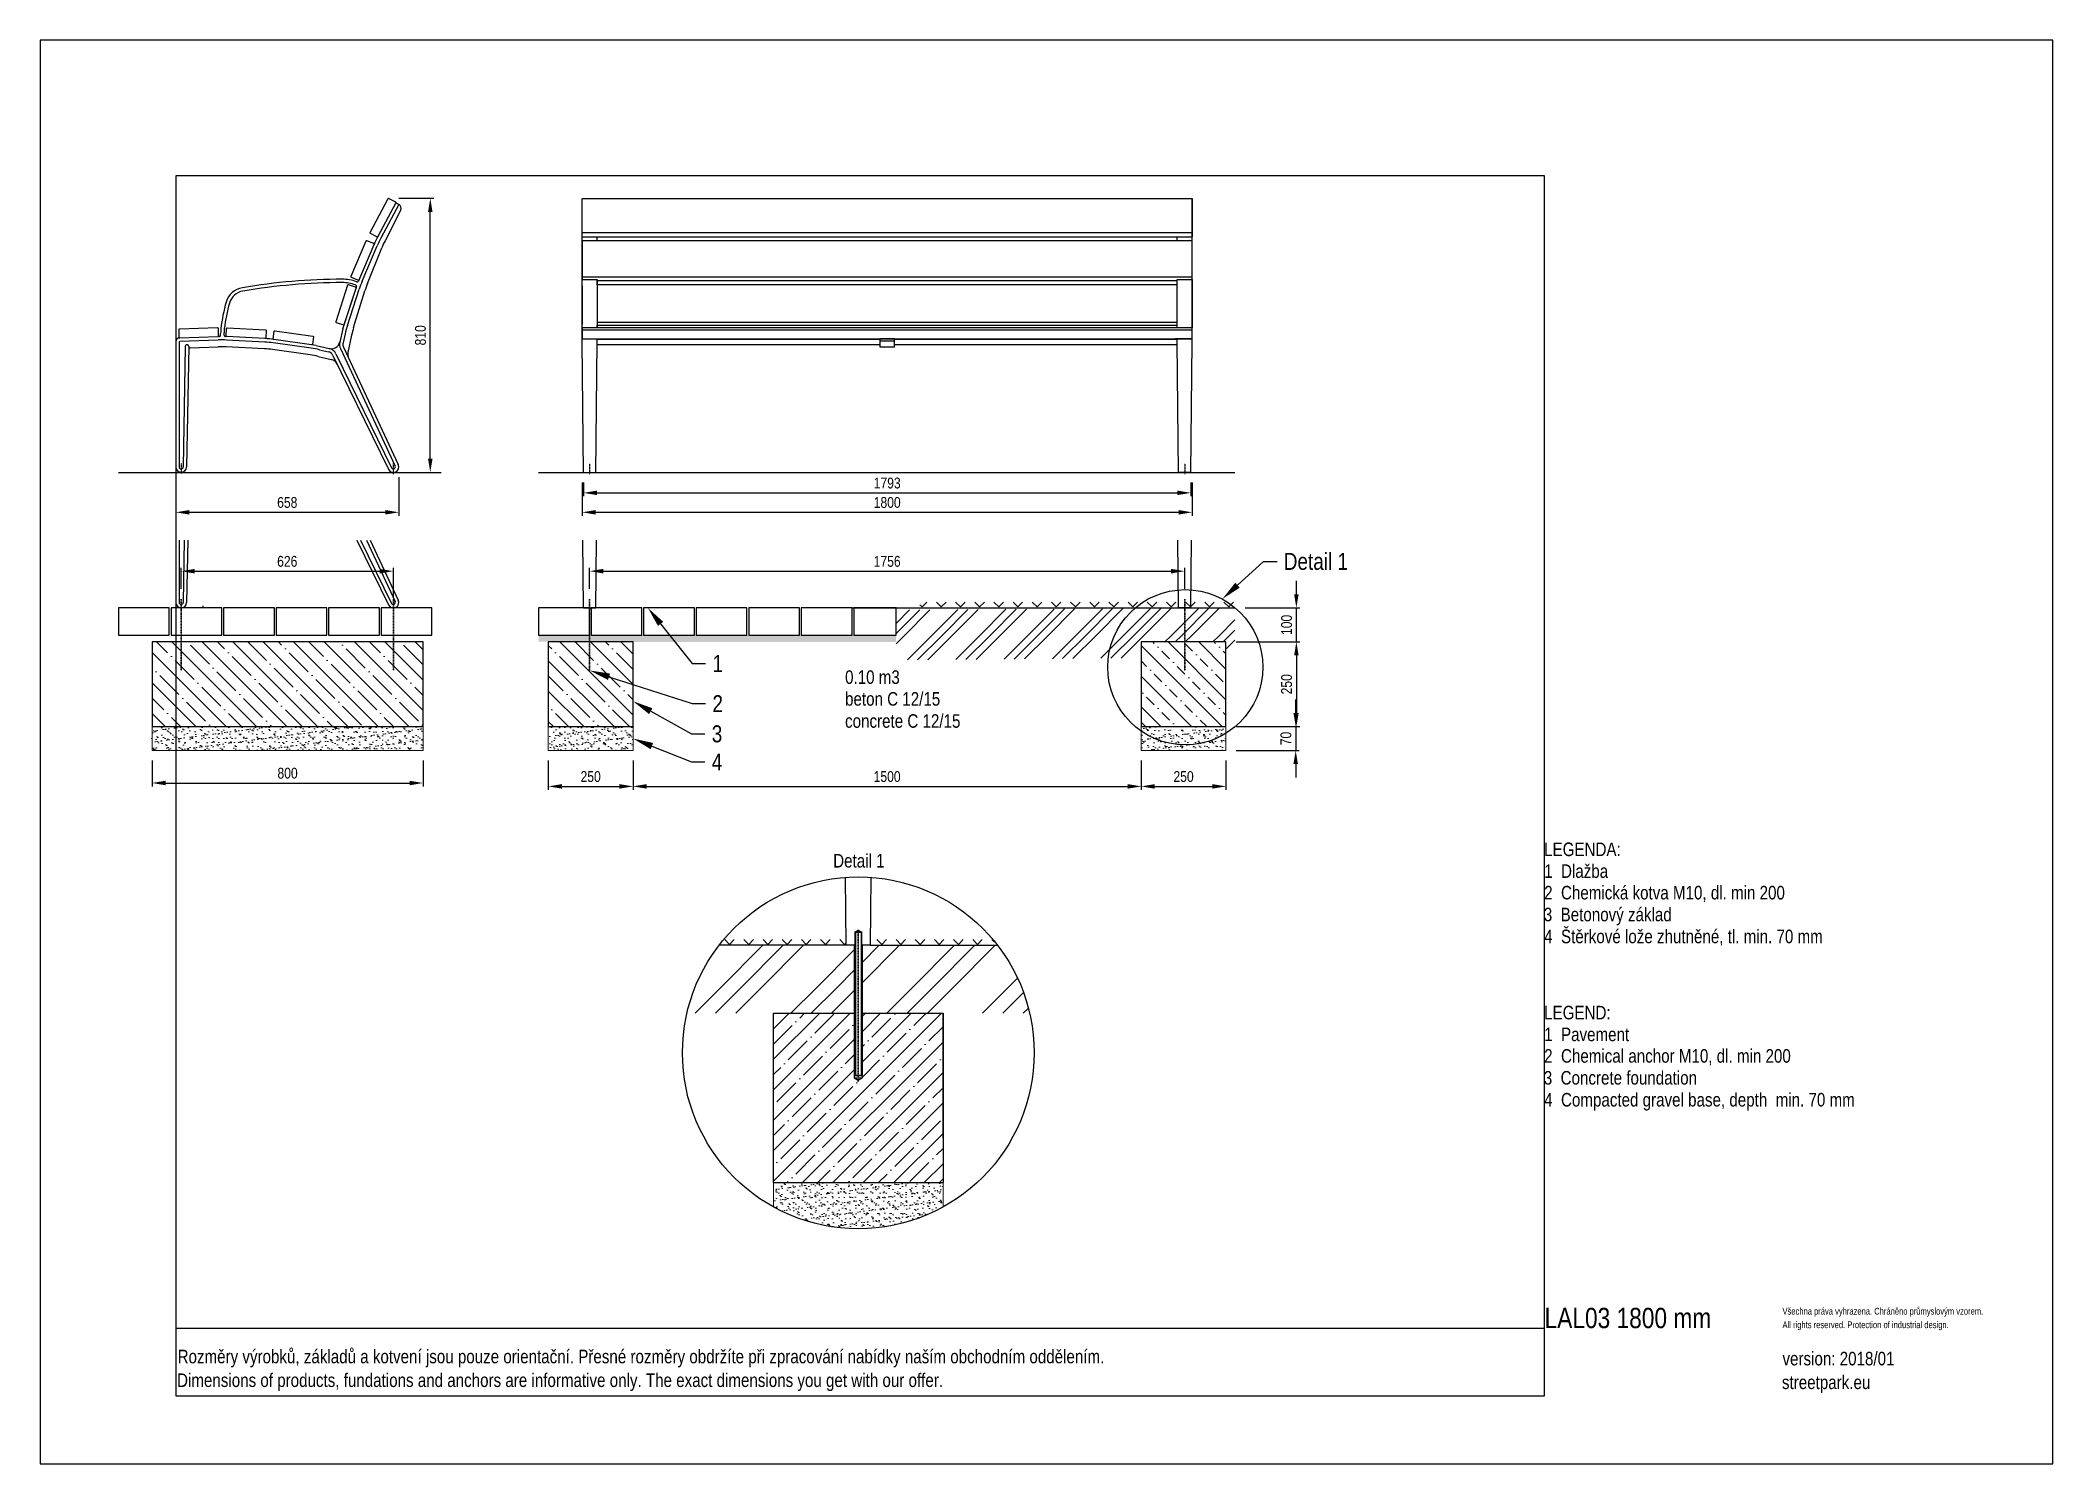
# Model space of a CAD drawing. Header units: millimetres. Extents: x 11004 to 16944, y 3085 to 7285.
import ezdxf
from ezdxf import colors
from ezdxf.entities.mleader import LeaderData, LeaderLine
from ezdxf.lldxf.tags import DXFTag
from ezdxf.math import Vec2, Vec3

# ---------------------------------------------------------------- set-up
doc = ezdxf.new("R2010")
doc.units = ezdxf.units.MM
doc.header["$LTSCALE"] = 0.3
doc.linetypes.add('DashDot', pattern=[15, 9, -3, 0, -3])
doc.layers.add('Nekreslit', color=6, linetype='Continuous', plot=False)
doc.layers.add('SRAFY', color=251, linetype='Continuous', lineweight=13)
doc.styles.add('SEACAD_Arial', font='arial.ttf', dxfattribs={"width": 0.8})
tags = doc.linetypes.add('HIDDEN2', pattern=[4.7625, 3.175, -1.5875]).pattern_tags.tags
tags[6:7] = [DXFTag(74, 4), DXFTag(75, 0), DXFTag(340, '0'), DXFTag(46, 0.0), DXFTag(50, 0.0), DXFTag(44, 0.0), DXFTag(45, 0.0)]
tags[4:5] = [DXFTag(74, 4), DXFTag(75, 0), DXFTag(340, '0'), DXFTag(46, 0.0), DXFTag(50, 0.0), DXFTag(44, 0.0), DXFTag(45, 0.0)]
doc.dimstyles.new('ISO-25', dxfattribs={"dimtxt": 1.6, "dimasz": 2, "dimexe": 0.5, "dimexo": 1.5, "dimtad": 1, "dimdec": 0, "dimtxsty": 'SEACAD_Arial', "dimcen": 2, "dimadec": 0, "dimazin": 0, "dimtfac": 1, "dimtdec": 0, "dimtmove": 0, "dimatfit": 3, "dimfxl": 1, "dimarcsym": 0})

# ---------------------------------------------------------------- blocks, each defined once
blk = doc.blocks.new('*D135')
at = {"color": 0, "lineweight": -2, "transparency": 16777216}
for p, q in [((11420.4, 5666.5), (11420.4, 5728.8)), ((11460.4, 5718.8), (12006.6, 5718.8)), ((12046.6, 5640.4), (12046.6, 5728.8))]:
    blk.add_line(p, q, dxfattribs=at)
at = {"color": 0, "transparency": 16777216}
for points in [[(11460.4, 5725.5), (11460.4, 5712.1), (11420.4, 5718.8)], [(12006.6, 5725.5), (12006.6, 5712.1), (12046.6, 5718.8)]]:
    blk.add_solid(points, dxfattribs=at)
at = {"layer": 'Defpoints', "color": 0, "transparency": 16777216}
for p in [(12046.6, 5718.8), (11420.4, 5636.5), (12046.6, 5610.4)]:
    blk.add_point(p, dxfattribs=at)
at = {"color": 0, "transparency": 16777216, "insert": (11733.5, 5747.6), "char_height": 32, "attachment_point": 5, "style": 'SEACAD_Arial'}
blk.add_mtext('626', dxfattribs=at)
blk = doc.blocks.new('*D136')
at = {"color": 0, "lineweight": -2, "transparency": 16777216}
for p, q in [((11334.4, 5160.1), (11334.4, 5083.8)), ((12134.4, 5160.1), (12134.4, 5083.8)), ((11374.4, 5093.8), (12094.4, 5093.8))]:
    blk.add_line(p, q, dxfattribs=at)
at = {"color": 0, "transparency": 16777216}
for points in [[(11374.4, 5100.5), (11374.4, 5087.1), (11334.4, 5093.8)], [(12094.4, 5100.5), (12094.4, 5087.1), (12134.4, 5093.8)]]:
    blk.add_solid(points, dxfattribs=at)
at = {"layer": 'Defpoints', "color": 0, "transparency": 16777216}
for p in [(11334.4, 5190.1), (12134.4, 5190.1), (12134.4, 5093.8)]:
    blk.add_point(p, dxfattribs=at)
at = {"color": 0, "transparency": 16777216, "insert": (11734.4, 5122.7), "char_height": 32, "attachment_point": 5, "style": 'SEACAD_Arial'}
blk.add_mtext('800', dxfattribs=at)
blk = doc.blocks.new('*D128')
at = {"color": 0, "lineweight": -2, "transparency": 16777216}
for p, q in [((11404.4, 6036.4), (11404.4, 5882.5)), ((12062.6, 5996.4), (12062.6, 5882.5)), ((11444.4, 5892.5), (12022.6, 5892.5))]:
    blk.add_line(p, q, dxfattribs=at)
at = {"color": 0, "transparency": 16777216}
for points in [[(11444.4, 5899.2), (11444.4, 5885.9), (11404.4, 5892.5)], [(12022.6, 5899.2), (12022.6, 5885.9), (12062.6, 5892.5)]]:
    blk.add_solid(points, dxfattribs=at)
at = {"layer": 'Defpoints', "color": 0, "transparency": 16777216}
for p in [(11404.4, 6066.4), (12062.6, 6026.4), (12062.6, 5892.5)]:
    blk.add_point(p, dxfattribs=at)
at = {"color": 0, "transparency": 16777216, "insert": (11733.5, 5921.4), "char_height": 32, "attachment_point": 5, "style": 'SEACAD_Arial'}
blk.add_mtext('658', dxfattribs=at)
blk = doc.blocks.new('*D137')
at = {"color": 0, "lineweight": -2, "transparency": 16777216}
for p, q in [((12626, 5666.5), (12626, 5728.8)), ((12666, 5718.8), (14342.3, 5718.8)), ((14382.3, 5666.5), (14382.3, 5728.8))]:
    blk.add_line(p, q, dxfattribs=at)
at = {"color": 0, "transparency": 16777216}
for points in [[(12666, 5725.5), (12666, 5712.1), (12626, 5718.8)], [(14342.3, 5725.5), (14342.3, 5712.1), (14382.3, 5718.8)]]:
    blk.add_solid(points, dxfattribs=at)
at = {"layer": 'Defpoints', "color": 0, "transparency": 16777216}
for p in [(14382.3, 5718.8), (12626, 5636.5), (14382.3, 5636.5)]:
    blk.add_point(p, dxfattribs=at)
at = {"color": 0, "transparency": 16777216, "insert": (13504.1, 5747.6), "char_height": 32, "attachment_point": 5, "style": 'SEACAD_Arial'}
blk.add_mtext('1756', dxfattribs=at)
blk = doc.blocks.new('*D138')
at = {"color": 0, "lineweight": -2, "transparency": 16777216}
for p, q in [((14536, 5510.1), (14721.9, 5510.1)), ((14711.9, 5470.1), (14711.9, 5300.1)), ((14534, 5260.1), (14721.9, 5260.1))]:
    blk.add_line(p, q, dxfattribs=at)
at = {"color": 0, "transparency": 16777216}
for points in [[(14705.3, 5470.1), (14718.6, 5470.1), (14711.9, 5510.1)], [(14705.3, 5300.1), (14718.6, 5300.1), (14711.9, 5260.1)]]:
    blk.add_solid(points, dxfattribs=at)
at = {"layer": 'Defpoints', "color": 0, "transparency": 16777216}
for p in [(14506, 5510.1), (14504, 5260.1), (14711.9, 5260.1)]:
    blk.add_point(p, dxfattribs=at)
at = {"color": 0, "transparency": 16777216, "insert": (14683.1, 5385.1), "char_height": 32, "attachment_point": 5, "rotation": 90, "style": 'SEACAD_Arial'}
blk.add_mtext('250', dxfattribs=at)
blk = doc.blocks.new('*D139')
at = {"color": 0, "lineweight": -2, "transparency": 16777216}
for p, q in [((14709.9, 5300.1), (14709.9, 5340.1)), ((14534, 5260.1), (14719.9, 5260.1)), ((14709.9, 5260.1), (14709.9, 5190.1)), ((14534, 5190.1), (14719.9, 5190.1)), ((14709.9, 5150.1), (14709.9, 5110.1))]:
    blk.add_line(p, q, dxfattribs=at)
at = {"color": 0, "transparency": 16777216}
for points in [[(14703.3, 5300.1), (14716.6, 5300.1), (14709.9, 5260.1)], [(14703.3, 5150.1), (14716.6, 5150.1), (14709.9, 5190.1)]]:
    blk.add_solid(points, dxfattribs=at)
at = {"layer": 'Defpoints', "color": 0, "transparency": 16777216}
for p in [(14504, 5260.1), (14504, 5190.1), (14709.9, 5190.1)]:
    blk.add_point(p, dxfattribs=at)
at = {"color": 0, "transparency": 16777216, "insert": (14681.1, 5225.1), "char_height": 32, "attachment_point": 5, "rotation": 90, "style": 'SEACAD_Arial'}
blk.add_mtext('70', dxfattribs=at)
blk = doc.blocks.new('*D140')
at = {"color": 0, "lineweight": -2, "transparency": 16777216}
for p, q in [((12504, 5160.1), (12504, 5073.8)), ((12754, 5160.1), (12754, 5073.8)), ((12544, 5083.8), (12714, 5083.8))]:
    blk.add_line(p, q, dxfattribs=at)
at = {"color": 0, "transparency": 16777216}
for points in [[(12544, 5090.5), (12544, 5077.1), (12504, 5083.8)], [(12714, 5090.5), (12714, 5077.1), (12754, 5083.8)]]:
    blk.add_solid(points, dxfattribs=at)
at = {"layer": 'Defpoints', "color": 0, "transparency": 16777216}
for p in [(12504, 5190.1), (12754, 5190.1), (12754, 5083.8)]:
    blk.add_point(p, dxfattribs=at)
at = {"color": 0, "transparency": 16777216, "insert": (12629, 5112.7), "char_height": 32, "attachment_point": 5, "style": 'SEACAD_Arial'}
blk.add_mtext('250', dxfattribs=at)
blk = doc.blocks.new('*D141')
at = {"color": 0, "lineweight": -2, "transparency": 16777216}
for p, q in [((14254, 5160.1), (14254, 5073.8)), ((14504, 5160.1), (14504, 5073.8)), ((14294, 5083.8), (14464, 5083.8))]:
    blk.add_line(p, q, dxfattribs=at)
at = {"color": 0, "transparency": 16777216}
for points in [[(14294, 5090.5), (14294, 5077.1), (14254, 5083.8)], [(14464, 5090.5), (14464, 5077.1), (14504, 5083.8)]]:
    blk.add_solid(points, dxfattribs=at)
at = {"layer": 'Defpoints', "color": 0, "transparency": 16777216}
for p in [(14254, 5190.1), (14504, 5190.1), (14504, 5083.8)]:
    blk.add_point(p, dxfattribs=at)
at = {"color": 0, "transparency": 16777216, "insert": (14379, 5112.7), "char_height": 32, "attachment_point": 5, "style": 'SEACAD_Arial'}
blk.add_mtext('250', dxfattribs=at)
blk = doc.blocks.new('*D142')
at = {"color": 0, "lineweight": -2, "transparency": 16777216}
for p, q in [((12754, 5160.1), (12754, 5073.8)), ((14254, 5160.1), (14254, 5073.8)), ((12794, 5083.8), (14214, 5083.8))]:
    blk.add_line(p, q, dxfattribs=at)
at = {"color": 0, "transparency": 16777216}
for points in [[(12794, 5090.5), (12794, 5077.1), (12754, 5083.8)], [(14214, 5090.5), (14214, 5077.1), (14254, 5083.8)]]:
    blk.add_solid(points, dxfattribs=at)
at = {"layer": 'Defpoints', "color": 0, "transparency": 16777216}
for p in [(12754, 5190.1), (14254, 5190.1), (14254, 5083.8)]:
    blk.add_point(p, dxfattribs=at)
at = {"color": 0, "transparency": 16777216, "insert": (13504, 5112.7), "char_height": 32, "attachment_point": 5, "style": 'SEACAD_Arial'}
blk.add_mtext('1500', dxfattribs=at)
blk = doc.blocks.new('*D143')
at = {"color": 0, "lineweight": -2, "transparency": 16777216}
for p, q in [((14711.9, 5650.4), (14711.9, 5690.4)), ((14560.4, 5610.4), (14721.9, 5610.4)), ((14711.9, 5510.1), (14711.9, 5610.4)), ((14534, 5510.1), (14721.9, 5510.1)), ((14711.9, 5470.1), (14711.9, 5430.1))]:
    blk.add_line(p, q, dxfattribs=at)
at = {"color": 0, "transparency": 16777216}
for points in [[(14705.3, 5650.4), (14718.6, 5650.4), (14711.9, 5610.4)], [(14705.3, 5470.1), (14718.6, 5470.1), (14711.9, 5510.1)]]:
    blk.add_solid(points, dxfattribs=at)
at = {"layer": 'Defpoints', "color": 0, "transparency": 16777216}
for p in [(14530.4, 5610.4), (14711.9, 5610.4), (14504, 5510.1)]:
    blk.add_point(p, dxfattribs=at)
at = {"color": 0, "transparency": 16777216, "insert": (14683.1, 5560.3), "char_height": 32, "attachment_point": 5, "rotation": 90, "style": 'SEACAD_Arial'}
blk.add_mtext('100', dxfattribs=at)
blk = doc.blocks.new('*D144')
at = {"color": 0, "lineweight": -2, "transparency": 16777216}
for p, q in [((12604, 5980.4), (12604, 5882.5)), ((14404.5, 5980.4), (14404.5, 5882.5)), ((12644, 5892.5), (14364.5, 5892.5))]:
    blk.add_line(p, q, dxfattribs=at)
at = {"color": 0, "transparency": 16777216}
for points in [[(12644, 5899.2), (12644, 5885.9), (12604, 5892.5)], [(14364.5, 5899.2), (14364.5, 5885.9), (14404.5, 5892.5)]]:
    blk.add_solid(points, dxfattribs=at)
at = {"layer": 'Defpoints', "color": 0, "transparency": 16777216}
for p in [(12604, 6010.4), (14404.5, 6010.4), (14404.5, 5892.5)]:
    blk.add_point(p, dxfattribs=at)
at = {"color": 0, "transparency": 16777216, "insert": (13504.2, 5921.4), "char_height": 32, "attachment_point": 5, "style": 'SEACAD_Arial'}
blk.add_mtext('1800', dxfattribs=at)
blk = doc.blocks.new('*D170')
at = {"color": 0, "lineweight": -2, "transparency": 16777216}
for p, q in [((12062.7, 6819), (12165.6, 6819)), ((12155.6, 6050.4), (12155.6, 6779)), ((12076.4, 6010.4), (12165.6, 6010.4))]:
    blk.add_line(p, q, dxfattribs=at)
at = {"color": 0, "transparency": 16777216}
for points in [[(12148.9, 6779), (12162.3, 6779), (12155.6, 6819)], [(12148.9, 6050.4), (12162.3, 6050.4), (12155.6, 6010.4)]]:
    blk.add_solid(points, dxfattribs=at)
at = {"layer": 'Defpoints', "color": 0, "transparency": 16777216}
for p in [(12032.7, 6819), (12155.6, 6819), (12046.4, 6010.4)]:
    blk.add_point(p, dxfattribs=at)
at = {"color": 0, "transparency": 16777216, "insert": (12126.7, 6414.7), "char_height": 32, "attachment_point": 5, "rotation": 90, "style": 'SEACAD_Arial'}
blk.add_mtext('810', dxfattribs=at)
blk = doc.blocks.new('*D171')
at = {"color": 0, "lineweight": -2, "transparency": 16777216}
for p, q in [((12608, 5980.4), (12608, 5939.9)), ((12648, 5949.9), (14360.5, 5949.9)), ((14400.5, 5980.4), (14400.5, 5939.9))]:
    blk.add_line(p, q, dxfattribs=at)
at = {"color": 0, "transparency": 16777216}
for points in [[(12648, 5956.5), (12648, 5943.2), (12608, 5949.9)], [(14360.5, 5956.5), (14360.5, 5943.2), (14400.5, 5949.9)]]:
    blk.add_solid(points, dxfattribs=at)
at = {"layer": 'Defpoints', "color": 0, "transparency": 16777216}
for p in [(12608, 6010.4), (14400.5, 6010.4), (14400.5, 5949.9)]:
    blk.add_point(p, dxfattribs=at)
at = {"color": 0, "transparency": 16777216, "insert": (13504.2, 5978.7), "char_height": 32, "attachment_point": 5, "style": 'SEACAD_Arial'}
blk.add_mtext('1793', dxfattribs=at)

msp = doc.modelspace()

# ---------------------------------------------------------------- hatches: boundary and pattern name
at = {"layer": 'SRAFY'}
h = msp.add_hatch(dxfattribs=at)
h.set_pattern_fill('GOST_GROUND', color=256, scale=10)
h.set_pattern_definition([(45, (6140, 295.79), (141.4214, -9e-15), [200]), (45, (6170, 295.79), (141.4214, -9e-15), [200]), (45, (6200, 295.79), (141.4214, -9e-15), [200])])
h.paths.add_polyline_path([(14256, 5462.8), (13530.4, 5456.6), (13530.4, 5604.3), (14530.4, 5610.4), (14530.4, 5463), (14506, 5463), (14506, 5510.1), (14256, 5510.1)])
h = msp.add_hatch(dxfattribs=at)
h.set_pattern_fill('TERACO', color=256, scale=20)
h.set_pattern_definition([(45, (6140, 295.79), (-28.28427, 28.28427), [20, -20]), (135, (6196.57, 295.79), (-28.28427, -28.28427), [20, -20])])
h.paths.add_polyline_path([(13600.4, 5610.4), (13600.4, 5633.5), (14530.4, 5633.5), (14530.4, 5610.5)])
h = msp.add_hatch(dxfattribs=at)
h.set_pattern_fill('AR-SAND', color=256, scale=0.5)
h.set_pattern_definition([(37.5, (5940, 295.79), (-0.800016, 24.47066), [0, -19.304, 0, -21.59, 0, -20.6375]), (7.5, (5940, 295.79), (22.47616, 35.84126), [0, -10.414, 0, -17.399, 0, -6.6675]), (327.5, (5924.38, 295.79), (39.54962, 0.07186), [0, -6.35, 0, -22.86, 0, -29.845]), (317.5, (5924.38, 295.79), (38.17782, 11.14647), [0, -3.175, 0, -14.986, 0, -17.145])])
h.paths.add_polyline_path([(12475.4, 5530.4), (12475.4, 5510.5), (12506, 5510.4), (12626, 5510.3), (12626, 5530.4)])
h.paths.add_polyline_path([(13530.4, 5510.1), (13530.4, 5530.4), (12626, 5530.4), (12626, 5510.3), (12756, 5510.1)])
h = msp.add_hatch(dxfattribs=at)
h.set_pattern_fill('ANSI35', color=256, scale=10, angle=90)
h.set_pattern_definition([(135, (5947, 0), (-44.9013, -44.9013), []), (135, (5947, 44.9), (-44.9013, -44.9013), [79.375, -15.875, 0, -15.875])])
h.paths.add_polyline_path([(12133.4, 5390.5), (12133.4, 5510.1), (11334.4, 5510.1), (11334.4, 5260.1), (11384.4, 5260.1), (12133.4, 5260.1)])
h = msp.add_hatch(dxfattribs=at)
h.set_pattern_fill('ANSI35', color=256, scale=10, angle=90)
h.set_pattern_definition([(135, (-2, 0), (-44.90128, -44.90128), []), (135, (-2, 44.9), (-44.90128, -44.90128), [79.375, -15.875, 0, -15.875])])
h.paths.add_polyline_path([(12754, 5390.4), (12754, 5510.1), (12504, 5510.1), (12504, 5260.1), (12753.9, 5260.1)])
h = msp.add_hatch(dxfattribs=at)
h.set_pattern_fill('BETON-PROSTY', color=256, scale=0.8, angle=90)
h.set_pattern_definition([(135, (5535.75, 731.35), (-45.25483, -45.25483), []), (135, (5535.75, 776.607), (-67.88225, -22.6274), [32, -16, 0, -16])])
h.paths.add_polyline_path([(14504, 5510.1), (14254, 5510.1), (14254, 5260.1), (14504, 5260.1)])
h = msp.add_hatch(dxfattribs=at)
h.set_pattern_fill('AR-SAND', color=256, scale=0.5)
h.set_pattern_definition([(37.5, (5947, 0), (-0.800016, 24.47066), [0, -19.304, 0, -21.59, 0, -20.6375]), (7.5, (5947, 0), (22.47616, 35.84126), [0, -10.414, 0, -17.399, 0, -6.6675]), (327.5, (5931.38, 0), (39.54962, 0.07186), [0, -6.35, 0, -22.86, 0, -29.845]), (317.5, (5931.38, 0), (38.17782, 11.14647), [0, -3.175, 0, -14.986, 0, -17.145])])
h.paths.add_polyline_path([(12133.4, 5190.1), (12133.4, 5260.1), (11333.9, 5260.1), (11333.9, 5190.1)])
h = msp.add_hatch(dxfattribs=at)
h.set_pattern_fill('AR-SAND', color=256, scale=0.5)
h.set_pattern_definition([(37.5, (-2, 0), (-0.800016, 24.470662), [0, -19.304, 0, -21.59, 0, -20.6375]), (7.5, (-2, 0), (22.476164, 35.841255), [0, -10.414, 0, -17.399, 0, -6.6675]), (327.5, (-17.62, 0), (39.54962, 0.07186), [0, -6.35, 0, -22.86, 0, -29.845]), (317.5, (-17.62, 0), (38.17782, 11.14647), [0, -3.175, 0, -14.986, 0, -17.145])])
h.paths.add_polyline_path([(12754, 5190.1), (12754, 5260.1), (12725.2, 5260.1), (12504, 5260.1), (12504, 5190.1)])
h = msp.add_hatch(dxfattribs=at)
h.set_pattern_fill('AR-SAND', color=256, scale=0.5)
h.set_pattern_definition([(37.5, (6131.412, 731.35), (-0.800016, 24.47066), [0, -19.304, 0, -21.59, 0, -20.6375]), (7.5, (6131.412, 731.35), (22.47616, 35.84126), [0, -10.414, 0, -17.399, 0, -6.6675]), (327.5, (6115.791, 731.35), (39.54962, 0.07186), [0, -6.35, 0, -22.86, 0, -29.845]), (317.5, (6115.79, 731.35), (38.17782, 11.14647), [0, -3.175, 0, -14.986, 0, -17.145])])
h.paths.add_polyline_path([(14254, 5260.1), (14504, 5260.1), (14504, 5190.1), (14254, 5190.1)])
h = msp.add_hatch(dxfattribs=at)
h.set_pattern_fill('TERACO', color=256, scale=20)
h.set_pattern_definition([(45, (4723.274, -699.69), (-28.28427, 28.28427), [20, -20]), (135, (4779.843, -699.69), (-28.28427, -28.28427), [20, -20])])
h.paths.add_polyline_path([(13008, 4615), (13008, 4638), (13382.7, 4638), (13382.7, 4615)])
h = msp.add_hatch(dxfattribs=at)
h.set_pattern_fill('TERACO', color=256, scale=20)
h.set_pattern_definition([(45, (5172.4, -699.72), (-28.28427, 28.28427), [20, -20]), (135, (5228.97, -699.72), (-28.28427, -28.28427), [20, -20])])
h.paths.add_polyline_path([(13455.2, 4614.9), (13455.2, 4638), (13820.8, 4638), (13820.8, 4614.9)])
h = msp.add_hatch(dxfattribs=at)
h.set_pattern_fill('GOST_GROUND', color=256, scale=20)
h.set_pattern_definition([(45, (5940, 245.79), (282.8427, -2e-14), [400]), (45, (6000, 245.79), (282.8427, -2e-14), [400]), (45, (6060, 245.79), (282.8427, -2e-14), [400])])
h.paths.add_polyline_path([(13409, 4615), (13387, 4615), (13008, 4615, 0.107975), (12913.2, 4414.7), (13169, 4414.7), (13409, 4414.7)])
h.paths.add_polyline_path([(13829.9, 4615), (13451, 4615), (13429, 4615), (13429, 4414.7), (13669, 4414.7), (13924.8, 4414.7, 0.107975)])
h = msp.add_hatch(dxfattribs=at)
h.set_pattern_fill('ANSI35', color=256, scale=10)
h.paths.add_polyline_path([(13669, 4414.7), (13431, 4414.7), (13431, 4223.7), (13419, 4216.7), (13407, 4223.7), (13407, 4414.7), (13169, 4414.7), (13169, 3914.7), (13669, 3914.7)])
h = msp.add_hatch(dxfattribs=at)
h.set_pattern_fill('AR-SAND', color=256, scale=0.5, angle=0.00001)
h.set_pattern_definition([(37.5, (5940, 245.79), (-0.80002, 24.47066), [0, -19.304, 0, -21.59, 0, -20.6375]), (7.5, (5940, 245.79), (22.47616, 35.84126), [0, -10.414, 0, -17.399, 0, -6.6675]), (327.5, (5924.38, 245.79), (39.54962, 0.071866), [0, -6.35, 0, -22.86, 0, -29.845]), (317.5, (5924.38, 245.79), (38.17782, 11.14647), [0, -3.175, 0, -14.986, 0, -17.145])])
h.paths.add_polyline_path([(13169, 3914.7), (13169, 3842.8, 0.256659), (13669, 3842.8), (13669, 3914.7)])

# ---------------------------------------------------------------- linework, layer by layer
for p, q in [((12054, 6805.8), (12000.9, 6706.1)), ((12062.8, 6801.1), (12009.8, 6701.4)), ((12068.4, 6784.7), (12022.1, 6693.8)), ((12053.9, 6805.7), (12063.3, 6800.7)), ((12604, 6394.7), (12604, 6816.6)), ((14404.5, 6394.7), (14404.5, 6816.6)), ((14402.5, 6716.8), (12606, 6716.8)), ((11945.6, 6578.6), (11989.7, 6682.4)), ((11954.8, 6574.7), (11998.9, 6678.5)), ((11970.1, 6567.8), (12012.3, 6672.4)), ((12648, 6693.5), (12648, 6704.5)), ((14360.5, 6693.5), (14360.5, 6704.5)), ((11897.5, 6434.3), (11936.4, 6554.1)), ((11911.1, 6443.7), (11945.9, 6551)), ((11929.2, 6437.7), (11962.2, 6545.6)), ((11935.4, 6563.1), (11934.8, 6563.4)), ((11938.9, 6572.5), (11938.3, 6572.7)), ((14402.5, 6586.7), (12606, 6586.7)), ((12648, 6563.2), (12648, 6576.9)), ((14360.5, 6563.2), (14360.5, 6576.9)), ((11536.9, 6415.2), (11536.9, 6421.5)), ((11546.9, 6415), (11546.9, 6421.9)), ((11897.5, 6434.3), (11888.4, 6394.9)), ((11904.3, 6419.3), (11898.2, 6392.6)), ((14360.5, 6452.8), (12648, 6452.8)), ((12648, 6436.6), (12648, 6444.9)), ((14360.5, 6436.6), (14360.5, 6444.9)), ((11404.4, 6395.1), (11404.4, 6026.4)), ((11414.4, 6395.1), (11414.4, 6026.4)), ((11416, 6407.1), (11528.8, 6411.1)), ((11416.3, 6397.1), (11529.2, 6401.1)), ((11432.6, 6382.1), (11426.4, 6026.3)), ((11442.6, 6381.9), (11436.4, 6026.2)), ((11447.3, 6378.2), (11529.9, 6381.1)), ((11666.1, 6375), (11553.4, 6380.9)), ((11667.1, 6394.9), (11554.5, 6400.8)), ((11667.6, 6404.9), (11555, 6410.8)), ((11801.2, 6357), (11689.5, 6372.7)), ((11804, 6376.8), (11692.3, 6392.5)), ((11818.4, 6384.9), (11693.7, 6402.4)), ((11818.4, 6384.9), (11857, 6376)), ((11828.9, 6372.2), (11854.8, 6366.2)), ((11877.3, 6359.9), (12041.2, 6023.8)), ((11890.4, 6375.4), (12052, 6029)), ((11899.5, 6379.7), (12061.1, 6033.2)), ((11923.3, 6414.9), (11912.5, 6364.1)), ((12604, 6404.4), (12654, 6404.4)), ((12608, 6010.4), (12604, 6394.7)), ((12644, 6010.4), (12648, 6394.7)), ((13482.2, 6386.3), (12647.9, 6386.3)), ((12648, 6394.7), (12648, 6404.4)), ((13482.2, 6402), (12648, 6402)), ((13482.2, 6404.4), (13526.2, 6404.4)), ((13482.2, 6398.4), (13526.2, 6398.4)), ((14360.5, 6402), (13526.2, 6402)), ((14360.6, 6386.3), (13526.2, 6386.3)), ((14404.5, 6404.4), (14354.5, 6404.4)), ((14360.5, 6394.7), (14360.5, 6404.4)), ((14364.5, 6010.4), (14360.5, 6394.7)), ((14400.5, 6010.4), (14404.5, 6394.7)), ((11824.4, 6352.7), (11863.3, 6343.7)), ((11868.3, 6355.5), (12032.2, 6019.4)), ((12608, 6010.4), (12644, 6010.4)), ((14400.5, 6010.4), (14364.5, 6010.4)), ((11404.4, 5810.4), (11404.4, 5626.4)), ((11414.4, 5810.4), (11414.4, 5626.4)), ((11429.6, 5810.4), (11426.4, 5626.3)), ((11439.6, 5810.4), (11436.4, 5626.2)), ((11939, 5810.4), (12032.2, 5619.4)), ((11950.1, 5810.4), (12041.2, 5623.8)), ((11967.4, 5810.4), (12052, 5629)), ((11978.4, 5810.4), (12061.1, 5633.2)), ((12607.8, 5610.4), (12605.7, 5810)), ((12643.8, 5610.4), (12645.9, 5810)), ((14364.3, 5610.4), (14362.3, 5810)), ((14400.3, 5610.4), (14402.4, 5810)), ((12607.8, 5610.4), (12643.8, 5610.4)), ((13400.4, 5610.4), (14530.4, 5610.4)), ((14400.3, 5610.4), (14364.3, 5610.4)), ((11235.4, 5530.4), (11377.4, 5530.4)), ((13383, 4615), (13380.9, 4815.5)), ((13455, 4615), (13457.1, 4815.5)), ((13409, 4654.1), (13419, 4659.8)), ((13410.6, 4655), (13409, 4653.4)), ((13409, 4653.4), (13429, 4653.4)), ((13410.6, 4655), (13410.5, 4229.7)), ((13427.4, 4655), (13410.6, 4655)), ((13419, 4659.8), (13429, 4654.1)), ((13427.4, 4655), (13427.4, 4229.7)), ((13427.4, 4655), (13429, 4653.4)), ((13383, 4615), (13008, 4615)), ((13409, 4615), (13383, 4615)), ((13409, 4231.3), (13409, 4615)), ((13455, 4615), (13429, 4615)), ((13429, 4231.3), (13429, 4615)), ((13455, 4615), (13829.9, 4615)), ((13407, 4223.7), (13419, 4216.7)), ((13409, 4231.3), (13410.5, 4229.7)), ((13409, 4231.3), (13429, 4231.3)), ((13419, 4216.7), (13431, 4223.7)), ((13429, 4231.3), (13427.4, 4229.7))]:
    msp.add_line(p, q)
at = {"color": 7, "linetype": 'Continuous'}
for p, q in [((11235.4, 6010.4), (12187.4, 6010.4)), ((12475.4, 6010.4), (14530.4, 6010.4)), ((11404.4, 5810.4), (11404.4, 5666.4)), ((11414.4, 5810.4), (11414.4, 5666.4)), ((11385.4, 5610.4), (11235.4, 5610.4)), ((11235.4, 5610.4), (11235.4, 5530.4)), ((11385.4, 5530.4), (11385.4, 5610.4)), ((11540.4, 5610.4), (11390.4, 5610.4)), ((11390.4, 5610.4), (11390.4, 5530.4)), ((11484.4, 5610.4), (11454.4, 5610.4)), ((11484.4, 5616.4), (11484.4, 5610.4)), ((11540.4, 5530.4), (11540.4, 5610.4)), ((11695.4, 5610.4), (11545.4, 5610.4)), ((11545.4, 5610.4), (11545.4, 5530.4)), ((11695.4, 5530.4), (11695.4, 5610.4)), ((11850.4, 5610.4), (11700.4, 5610.4)), ((11700.4, 5610.4), (11700.4, 5530.4)), ((11850.4, 5530.4), (11850.4, 5610.4)), ((12005.4, 5610.4), (11855.4, 5610.4)), ((11855.4, 5610.4), (11855.4, 5530.4)), ((12005.4, 5530.4), (12005.4, 5610.4)), ((12160.4, 5610.4), (12010.4, 5610.4)), ((12010.4, 5610.4), (12010.4, 5530.4)), ((12160.4, 5530.4), (12160.4, 5610.4)), ((12625.4, 5610.4), (12475.4, 5610.4)), ((12475.4, 5610.4), (12475.4, 5530.4)), ((12625.4, 5530.4), (12625.4, 5610.4)), ((12780.4, 5610.4), (12630.4, 5610.4)), ((12630.4, 5610.4), (12630.4, 5530.4)), ((12780.4, 5530.4), (12780.4, 5610.4)), ((12935.4, 5610.4), (12785.4, 5610.4)), ((12785.4, 5610.4), (12785.4, 5530.4)), ((12935.4, 5530.4), (12935.4, 5610.4)), ((13090.4, 5610.4), (12940.4, 5610.4)), ((12940.4, 5610.4), (12940.4, 5530.4)), ((13090.4, 5530.4), (13090.4, 5610.4)), ((13245.4, 5610.4), (13095.4, 5610.4)), ((13095.4, 5610.4), (13095.4, 5530.4)), ((13245.4, 5530.4), (13245.4, 5610.4)), ((13400.4, 5610.4), (13250.4, 5610.4)), ((13250.4, 5610.4), (13250.4, 5530.4)), ((13400.4, 5530.4), (13400.4, 5610.4)), ((13530.4, 5610.4), (13405.4, 5610.4)), ((13405.4, 5610.4), (13405.4, 5530.4)), ((13530.4, 5530.4), (13530.4, 5610.4)), ((11235.4, 5530.4), (11385.4, 5530.4)), ((11390.4, 5530.4), (11540.4, 5530.4)), ((11545.4, 5530.4), (11695.4, 5530.4)), ((11700.4, 5530.4), (11850.4, 5530.4)), ((11855.4, 5530.4), (12005.4, 5530.4)), ((12010.4, 5530.4), (12160.4, 5530.4)), ((12475.4, 5530.4), (12625.4, 5530.4)), ((12630.4, 5530.4), (12780.4, 5530.4)), ((12785.4, 5530.4), (12935.4, 5530.4)), ((12940.4, 5530.4), (13090.4, 5530.4)), ((13095.4, 5530.4), (13245.4, 5530.4)), ((13250.4, 5530.4), (13400.4, 5530.4)), ((13405.4, 5530.4), (13530.4, 5530.4)), ((13169, 3914.7), (13169, 4414.7)), ((13169, 4414.7), (13409, 4414.7)), ((13429, 4414.7), (13669, 4414.7)), ((13669, 4414.7), (13669, 3914.7)), ((13669, 4293.7), (13669, 4413.7)), ((13669, 4045.4), (13669, 4413.7)), ((13169, 3914.7), (13669, 3914.7))]:
    msp.add_line(p, q, dxfattribs=at)
at = {"color": 7, "linetype": 'DashDot', "ltscale": 0.1}
for p, q in [((11420.5, 6036.4), (11420.5, 6007.3)), ((12046.4, 6036.4), (12046.4, 6005.4))]:
    msp.add_line(p, q, dxfattribs=at)
at = {"linetype": 'DashDot', "ltscale": 0.1}
for p, q in [((12626, 6036.5), (12626, 6005.5)), ((14382.5, 6036.5), (14382.5, 6005.5))]:
    msp.add_line(p, q, dxfattribs=at)
at = {"linetype": 'DashDot', "lineweight": 30}
for p, q in [((11420.4, 5636.5), (11420.4, 5425.8)), ((12046.6, 5636.4), (12046.6, 5425.8)), ((12626, 5636.5), (12626, 5425.8)), ((14382.3, 5636.5), (14382.3, 5425.8))]:
    msp.add_line(p, q, dxfattribs=at)
at = {"lineweight": 15}
for p, q in [((13409, 4654.1), (13409, 4615)), ((13429, 4615), (13429, 4654.1))]:
    msp.add_line(p, q, dxfattribs=at)
at = {"color": 7, "linetype": 'DashDot', "lineweight": 30}
msp.add_line((13419, 4212.9), (13419, 4660.8), dxfattribs=at)
at = {"color": 7, "linetype": 'HIDDEN2'}
for p, q in [((13407, 4615), (13407, 4414.7)), ((13431, 4414.7), (13431, 4615)), ((13407, 4414.7), (13407, 4223.7)), ((13431, 4223.7), (13431, 4414.7)), ((13407, 4223.7), (13431, 4223.7)), ((13427.4, 4229.7), (13410.5, 4229.7))]:
    msp.add_line(p, q, dxfattribs=at)
for points in [[(12053.9, 6805.7), (12000.9, 6706, -0.414214), (11998.2, 6705.1), (11978.8, 6715.5, -0.414214), (11977.9, 6718.2), (12031, 6818, -0.414214), (12033.7, 6818.8), (12053.1, 6808.5, -0.414214)], [(12606, 6818.6), (14402.5, 6818.6, -0.414214), (14404.5, 6816.6), (14404.5, 6706.5, -0.414214), (14402.5, 6704.5), (12606, 6704.5, -0.414214), (12604, 6706.5), (12604, 6816.6, -0.414214)], [(11945.6, 6578.5), (11989.7, 6682.5, 0.414214), (11988.7, 6685.2), (11968.4, 6693.7, 0.414214), (11965.8, 6692.7), (11921.6, 6588.7, 0.414214), (11922.7, 6586), (11942.9, 6577.5, 0.414214)], [(11901.5, 6446.7), (11936.5, 6554.2, 0.414214), (11935.2, 6556.7), (11914.3, 6563.5, 0.414214), (11911.7, 6562.2), (11876.8, 6454.7, 0.414214), (11878.1, 6452.2), (11899, 6445.4, 0.414214)], [(11416, 6407.1), (11528.9, 6411.1, 0.414214), (11530.8, 6413.1), (11530.1, 6435.1, 0.414214), (11528, 6437), (11415.1, 6433.1, 0.414214), (11413.2, 6431), (11413.9, 6409, 0.414214)], [(11667.7, 6404.9), (11554.9, 6410.8, -0.414214), (11553, 6412.9), (11554.2, 6434.9, -0.414214), (11556.3, 6436.8), (11669.1, 6430.9, -0.414214), (11671, 6428.8), (11669.8, 6406.8, -0.414214)], [(11805.5, 6386.7), (11693.6, 6402.4, -0.414214), (11691.9, 6404.7), (11695, 6426.5, -0.414214), (11697.2, 6428.2), (11809.1, 6412.4, -0.414214), (11810.8, 6410.2), (11807.8, 6388.4, -0.414214)], [(12606, 6404.4), (14402.5, 6404.4, 0.414214), (14404.5, 6406.4), (14404.5, 6428.4, 0.414214), (14402.5, 6430.4), (12606, 6430.4, 0.414214), (12604, 6428.4), (12604, 6406.4, 0.414214)]]:
    msp.add_lwpolyline(points, format="xyb", close=True)
for points in [[(14404.5, 6578.9), (14404.5, 6691.5, 0.414214), (14402.5, 6693.5), (12606, 6693.5, 0.414214), (12604, 6691.5), (12604, 6578.9)], [(14404.5, 6428.4), (14404.5, 6434.6, 0.414214), (14402.5, 6436.6), (12606, 6436.6, 0.414214), (12604, 6434.6), (12604, 6428.4)]]:
    msp.add_lwpolyline(points, format="xyb")
for points in [[(12648, 6436.6), (12604, 6436.6), (12604, 6579.9), (12648, 6579.9)], [(14404.5, 6436.6), (14360.5, 6436.6), (14360.5, 6579.9), (14404.5, 6579.9)], [(13482.2, 6380.3), (13526.2, 6380.3), (13526.2, 6404.4), (13482.2, 6404.4)], [(11334.4, 5260.1), (12134.4, 5260.1), (12134.4, 5510.1), (11334.4, 5510.4)], [(12504, 5260.1), (12754, 5260.1), (12754, 5510.1), (12504, 5510.4)], [(14254, 5260.1), (14504, 5260.1), (14504, 5510.1), (14254, 5510.1)]]:
    msp.add_lwpolyline(points, close=True)
for points in [[(12604, 6561.2), (12604, 6446.9)], [(12648, 6576.9), (14360.5, 6576.9)], [(14360.5, 6563.2), (12648, 6563.2)], [(14404.5, 6446.9), (14404.5, 6561.2)], [(12648, 6444.9), (14360.5, 6444.9)]]:
    msp.add_lwpolyline(points)
at = {"color": 7, "linetype": 'Continuous'}
for centre, radius in [((12076.6, 6010.4), 0.01), ((11469.4, 5610.4), 0.01), ((11985.5, 5610.4), 0.01), ((14386, 5610.5), 0.01), ((14530.4, 5610.4), 0.01), ((14530.4, 5610.4), 0.01), ((11377.4, 5260.1), 0.01), ((12077.4, 5260.1), 0.01), ((12756, 5260.1), 0.01), ((14256, 5260.1), 0.01), ((14256, 5260.1), 0.01), ((13419, 4297.8), 519.1)]:
    msp.add_circle(centre, radius, dxfattribs=at)
msp.add_circle((14384, 5435.4), 229)
for centre, radius, start, end in [((12057.7, 6790.2), 12, 333, 62), ((12265.8, 6565.2), 300, 152, 157), ((12265.8, 6565.2), 290, 152, 157), ((12262.7, 6571.3), 270, 153, 158), ((11610.9, 6496), 60, 99.59289, 163.60606), ((11610.9, 6496), 50, 99.59394, 163.71674), ((11900.5, 4782.5), 1797.8, 90.14623, 99.59289), ((11900.5, 4782.5), 1787.8, 90.14623, 99.59394), ((11896.2, 6460.3), 120, 69.5, 90.14623), ((11896.2, 6460.3), 110, 69.5, 90.14623), ((11934, 6559.4), 4, 341.1965, 69.5), ((12221.7, 6461.4), 300, 161.1965, 162), ((11940.3, 6576.2), 4, 249.5, 337.8035), ((12221.7, 6461.4), 300, 157, 157.8035), ((12221.7, 6461.4), 290, 157, 162), ((12220.4, 6466.7), 270, 158, 163), ((11988.7, 6384.9), 453.8, 163.60606, 173.70497), ((11998.5, 6382.8), 453.8, 163.71674, 173.46891), ((11656.9, 6421.5), 120, 173.70497, 180), ((11656.9, 6421.9), 110, 173.46891, 180), ((12186.9, 6354.1), 290, 162, 167), ((12187.4, 6358.8), 270, 163, 168), ((11416.4, 6395.1), 12, 92, 180), ((11416.4, 6395.1), 2, 92, 180), ((11437.6, 6382), 5, 358.00165, 179), ((11447.5, 6373.2), 5, 92, 179.00012), ((11539.3, 6111.2), 300, 91.20293, 92), ((11539.3, 6111.2), 290, 87, 92), ((11539.3, 6111.2), 270, 87, 92), ((11532.9, 6415.2), 4, 271.20293, 0), ((11550.9, 6415), 4, 180, 267.8098), ((11539.3, 6111.2), 300, 87, 87.8098), ((11539.3, 6111.2), 300, 87, 87.8098), ((11651.9, 6105.3), 270, 82, 87), ((11651.9, 6105.3), 290, 82, 87), ((11651.9, 6105.3), 300, 82, 87), ((11763.6, 6089.6), 270, 77, 82), ((11763.6, 6089.6), 290, 77, 82), ((11850.3, 6346.7), 20, 26, 77), ((11850.3, 6346.7), 30, 26, 77), ((11863.2, 6401.2), 26, 257, 347), ((11917.6, 6388.1), 30, 167, 205), ((11917.6, 6388.1), 20, 167, 205), ((11938, 6358.7), 26, 168, 205), ((11857.4, 6318.4), 26, 26, 77), ((11420.4, 6026.4), 16, 180, 359), ((11420.4, 6026.4), 6, 180, 359), ((12046.6, 6026.4), 16, 206, 25), ((12046.6, 6026.4), 6, 206, 25), ((11420.4, 5626.4), 16, 180, 359), ((11420.4, 5626.4), 6, 180, 359), ((12046.6, 5626.4), 16, 206, 25), ((12046.6, 5626.4), 6, 206, 25)]:
    msp.add_arc(centre, radius, start, end)
at = {"layer": 'Nekreslit'}
msp.add_line((11404.4, 3485.3), (15444.4, 3485.3), dxfattribs=at)
for points in [[(11004.4, 3085.3), (16944.4, 3085.3), (16944.4, 7285.3), (11004.4, 7285.3)], [(11404.4, 3285.3), (15444.4, 3285.3), (15444.4, 6885.3), (11404.4, 6885.3)]]:
    msp.add_lwpolyline(points, close=True, dxfattribs=at)
at = {"layer": 'SRAFY'}
for p, q in [((11334.4, 5260.1), (11334.4, 5190.1)), ((12134.4, 5260.1), (12134.4, 5190.1)), ((12504, 5260.1), (12504, 5190.1)), ((12754, 5260.1), (12754, 5190.1)), ((14254, 5260.1), (14254, 5190.1)), ((14504, 5260.1), (14504, 5190.1)), ((11334.4, 5190.1), (12134.4, 5190.1)), ((12504, 5190.1), (12754, 5190.1)), ((14254, 5190.1), (14504, 5190.1)), ((13169, 3914.7), (13669, 3914.7)), ((13169, 3914.7), (13169, 3842.8)), ((13669, 3914.7), (13669, 3842.8))]:
    msp.add_line(p, q, dxfattribs=at)

# ---------------------------------------------------------------- texts
at = {"style": 'SEACAD_Arial', "width": 0.8}
for s, height, p in [('0.10 m3', 40, (13379.9, 5386.2)), ('beton C 12/15', 40, (13379.9, 5322)), ('concrete C 12/15', 40, (13379.9, 5256.8)), ('LEGENDA:', 40, (15443.3, 4878.1)), ('1  Dlažba', 40, (15443.3, 4813.8)), ('2  Chemická kotva M10, dl. min 200', 40, (15443.3, 4750.3)), ('3  Betonový základ', 40, (15442.2, 4685.8)), ('4  Štěrkové lože zhutněné, tl. min. 70 mm', 40, (15443.3, 4621.1)), ('LEGEND:', 40, (15443.3, 4396.4)), ('1  Pavement', 40, (15443.3, 4332.1)), ('2  Chemical anchor M10, dl. min 200', 40, (15443.3, 4268.6)), ('3  Concrete foundation', 40, (15442.2, 4204)), ('4  Compacted gravel base, depth  min. 70 mm', 40, (15443.3, 4139.3)), ('LAL03 1800 mm ', 60, (15444.4, 3485.3)), ('Všechna práva vyhrazena. Chráněno průmyslovým vzorem.', 20, (16146.7, 3525.3)), ('All rights reserved. Protection of industrial design.', 20, (16146.7, 3485.3)), ('Rozměry výrobků, základů a kotvení jsou pouze orientační. Přesné rozměry obdržíte při zpracování nabídky naším obchodním oddělením.', 39.9982, (11409.8, 3381.6)), ('version: 2018/01', 40, (16146.7, 3375.5)), ('Dimensions of products, fundations and anchors are informative only. The exact dimensions you get with our offer.', 39.9982, (11408.2, 3311.7)), ('streetpark.eu', 40, (16145.1, 3305.6))]:
    msp.add_text(s, height=height, dxfattribs=at).set_placement(p)
at = {"insert": (13344.8, 4884.4), "char_height": 40, "attachment_point": 1, "style": 'SEACAD_Arial'}
msp.add_mtext_dynamic_manual_height_columns('Detail 1', width=226.121, gutter_width=200, heights=[0], dxfattribs=at)

# ---------------------------------------------------------------- dimensions: what is measured, and where the dimension line sits
for base, p1, p2, override, picture, middle in [((12155.6, 6819), (12046.4, 6010.4), (12032.7, 6819), {"dimrnd": 10}, '*D170', (12126.7, 6414.7)), ((14711.9, 5260.1), (14506, 5510.1), (14504, 5260.1), {"dimscale": 0}, '*D138', (14683.1, 5385.1)), ((14709.9, 5190.1), (14504, 5260.1), (14504, 5190.1), {"dimscale": 0, "dimtmove": 1}, '*D139', (14681.1, 5225.1))]:
    dim = msp.add_linear_dim(base=base, p1=p1, p2=p2, angle=90, dimstyle='ISO-25', override=override)
    dim.commit()
    dim.dimension.update_dxf_attribs({"geometry": picture, "text_midpoint": middle})
for base, p1, p2, picture, middle in [((12062.6, 5892.5), (11404.4, 6066.4), (12062.6, 6026.4), '*D128', (11733.5, 5921.4)), ((14400.4676, 5949.8696), (12607.9503, 6010.4477), (14400.4676, 6010.4477), '*D171', (13504.2089, 5978.7189))]:
    dim = msp.add_linear_dim(base=base, p1=p1, p2=p2, dimstyle='ISO-25')
    dim.commit()
    dim.dimension.update_dxf_attribs({"geometry": picture, "text_midpoint": middle})
for base, p1, p2, override, picture, middle in [((14404.4676, 5892.5289), (12603.9503, 6010.4477), (14404.4676, 6010.4477), {"dimrnd": 10}, '*D144', (13504.2089, 5921.3672)), ((12046.6, 5718.8), (11420.4, 5636.5), (12046.6, 5610.4), {"dimscale": 0}, '*D135', (11733.5, 5747.6)), ((14382.3, 5718.8), (12626, 5636.5), (14382.3, 5636.5), {"dimscale": 0}, '*D137', (13504.1, 5747.6)), ((12134.4, 5093.8), (11334.4, 5190.1), (12134.4, 5190.1), {"dimscale": 0, "dimtix": 0, "dimtofl": 1, "dimtmove": 0, "dimatfit": 3}, '*D136', (11734.4, 5122.7)), ((12754, 5083.8), (12504, 5190.1), (12754, 5190.1), {"dimscale": 0, "dimtix": 0, "dimtofl": 1, "dimtmove": 0, "dimatfit": 3}, '*D140', (12629, 5112.7)), ((14254, 5083.8), (12754, 5190.1), (14254, 5190.1), {"dimscale": 0, "dimtix": 0, "dimtofl": 1, "dimtmove": 0, "dimatfit": 3}, '*D142', (13504, 5112.7)), ((14504, 5083.8), (14254, 5190.1), (14504, 5190.1), {"dimscale": 0, "dimtix": 0, "dimtofl": 1, "dimtmove": 0, "dimatfit": 3}, '*D141', (14379, 5112.7))]:
    dim = msp.add_linear_dim(base=base, p1=p1, p2=p2, dimstyle='ISO-25', override=override)
    dim.commit()
    dim.dimension.update_dxf_attribs({"geometry": picture, "text_midpoint": middle})
dim = msp.add_linear_dim(base=(14711.9, 5610.4), p1=(14504, 5510.1), p2=(14530.4, 5610.4), angle=90, dimstyle='ISO-25')
dim.commit()
dim.dimension.update_dxf_attribs({"geometry": '*D143', "text_midpoint": (14683.1, 5560.3)})

# ---------------------------------------------------------------- leaders
ml = msp.add_multileader_mtext('Standard')
ml.set_content('Detail 1', color=256, style='SEACAD_Arial')
ml.set_leader_properties(lineweight=-3)
ml.build(insert=Vec2(0, 0))
ml.multileader.update_dxf_attribs({"text_right_attachment_type": 6, "dogleg_length": 2, "arrow_head_size": 60, "scale": 20})
ctx = ml.context
ctx.base_point, ctx.scale, ctx.char_height, ctx.arrow_head_size, ctx.landing_gap_size, ctx.plane_origin = Vec3(14654.8, 5747.3), 20, 50, 60, 20, Vec3(15862, 5637.1)
ctx.right_attachment = 6
notes = []
notes.append((ctx, [(0, (1, 1, 0), (14614.8, 5747.3), (1, 0), 40, [(0, [(14493.7, 5637)], 0, [])])]))
ctx.mtext.insert, ctx.mtext.flow_direction = Vec3(14674.8, 5772.7), 5
ml = msp.add_multileader_mtext('Standard')
ml.set_content('1', color=256, style='SEACAD_Arial')
ml.set_leader_properties()
ml.build(insert=Vec2(0, 0))
ml.multileader.update_dxf_attribs({"text_right_attachment_type": 6, "dogleg_length": 2, "arrow_head_size": 60, "scale": 20})
ctx = ml.context
ctx.base_point, ctx.scale, ctx.char_height, ctx.arrow_head_size, ctx.landing_gap_size, ctx.plane_origin = Vec3(12968.4, 5446.3), 20, 50, 60, 20, Vec3(12705.4, 5610.4)
ctx.right_attachment = 6
notes.append((ctx, [(0, (1, 1, 0), (12928.4, 5446.3), (1, 0), 40, [(0, [(12798, 5610.4)], 0, [])])]))
ctx.mtext.insert, ctx.mtext.flow_direction = Vec3(12988.4, 5471.3), 5
ml = msp.add_multileader_mtext('Standard')
ml.set_content('2', color=256, style='SEACAD_Arial')
ml.set_leader_properties()
ml.build(insert=Vec2(0, 0))
ml.multileader.update_dxf_attribs({"text_right_attachment_type": 6, "dogleg_length": 2, "arrow_head_size": 60, "scale": 20})
ctx = ml.context
ctx.base_point, ctx.scale, ctx.char_height, ctx.arrow_head_size, ctx.landing_gap_size, ctx.plane_origin = Vec3(12968.4, 5328), 20, 50, 60, 20, Vec3(12626, 5425.8)
ctx.right_attachment = 6
notes.append((ctx, [(0, (1, 1, 0), (12928.4, 5328), (1, 0), 40, [(0, [(12626, 5425.8)], 0, [])])]))
ctx.mtext.insert, ctx.mtext.flow_direction = Vec3(12988.4, 5353), 5
ml = msp.add_multileader_mtext('Standard')
ml.set_content('3', color=256, style='SEACAD_Arial')
ml.set_leader_properties()
ml.build(insert=Vec2(0, 0))
ml.multileader.update_dxf_attribs({"text_right_attachment_type": 6, "dogleg_length": 2, "arrow_head_size": 60, "scale": 20})
ctx = ml.context
ctx.base_point, ctx.scale, ctx.char_height, ctx.arrow_head_size, ctx.landing_gap_size, ctx.plane_origin = Vec3(12966.4, 5238.4), 20, 50, 60, 20, Vec3(12622.9, 5213)
ctx.right_attachment = 6
notes.append((ctx, [(0, (1, 1, 0), (12926.4, 5238.4), (1, 0), 40, [(0, [(12754, 5335.1)], 0, [])])]))
ctx.mtext.insert, ctx.mtext.flow_direction = Vec3(12986.4, 5263.9), 5
ml = msp.add_multileader_mtext('Standard')
ml.set_content('4', color=256, style='SEACAD_Arial')
ml.set_leader_properties()
ml.build(insert=Vec2(0, 0))
ml.multileader.update_dxf_attribs({"text_right_attachment_type": 6, "dogleg_length": 2, "arrow_head_size": 60, "scale": 20})
ctx = ml.context
ctx.base_point, ctx.scale, ctx.char_height, ctx.arrow_head_size, ctx.landing_gap_size, ctx.plane_origin = Vec3(12966.4, 5155.8), 20, 50, 60, 20, Vec3(12543.8, 5266.2)
ctx.right_attachment = 6
notes.append((ctx, [(0, (1, 1, 0), (12926.4, 5155.8), (1, 0), 40, [(0, [(12754, 5225.1)], 0, [])])]))
ctx.mtext.insert, ctx.mtext.flow_direction = Vec3(12986.4, 5180.8), 5
for ctx, leaders in notes:
    for number, flags, end, landing, length, lines in leaders:
        leader = LeaderData()
        leader.index, (leader.has_last_leader_line, leader.has_dogleg_vector, leader.attachment_direction) = number, flags
        leader.last_leader_point, leader.dogleg_vector, leader.dogleg_length = Vec3(end), Vec3(landing), length
        for number, points, colour, breaks in lines:
            line = LeaderLine()
            line.index, line.vertices, line.color, line.breaks = number, Vec3.list(points), colors.encode_raw_color(colour), breaks
            leader.lines.append(line)
        ctx.leaders.append(leader)

doc.saveas('drawing.dxf')
